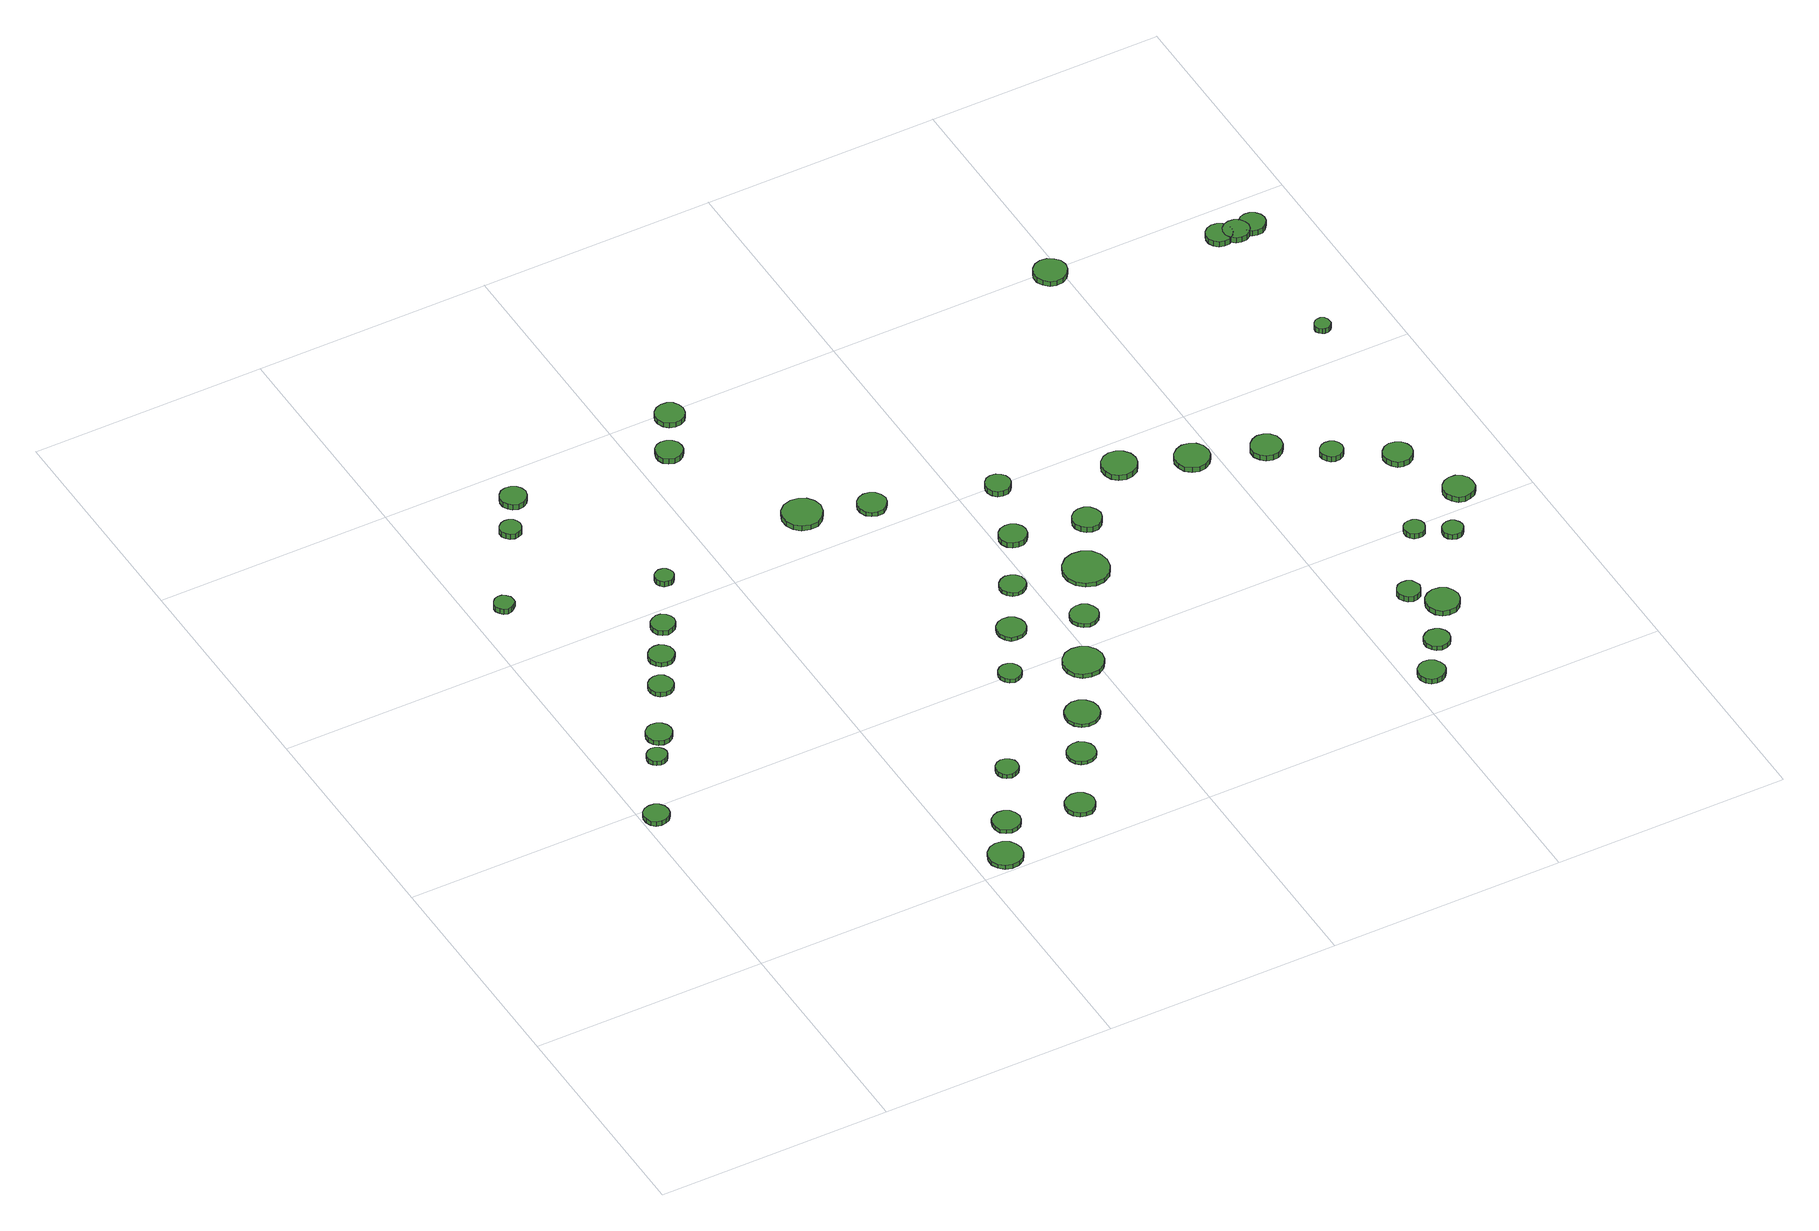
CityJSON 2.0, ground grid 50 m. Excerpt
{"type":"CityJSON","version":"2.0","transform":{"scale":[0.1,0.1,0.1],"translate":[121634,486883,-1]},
"CityObjects":{
"tree1":{"type":"SolitaryVegetationObject","attributes":{"function":"something"},"geometry":[{"type":"MultiSurface","lod":"1","boundaries":[[[0,1,2,3,4,5,6,7,8,9,10,11,12,13,14]],[[15,16,17,18,19,20,21,22,23,24,25,26,27,28,29]],[[0,29,28,1]],[[1,28,27,2]],[[2,27,26,3]],[[3,26,25,4]],[[4,25,24,5]],[[5,24,23,6]],[[6,23,22,7]],[[7,22,21,8]],[[8,21,20,9]],[[9,20,19,10]],[[10,19,18,11]],[[11,18,17,12]],[[12,17,16,13]],[[13,16,15,14]],[[14,15,29,0]]]}]},
"tree2":{"type":"SolitaryVegetationObject","attributes":{"function":"something"},"geometry":[{"type":"MultiSurface","lod":"1","boundaries":[[[30,31,32,33,34,35,36,37,38,39,40,41,42,43,44]],[[45,46,47,48,49,50,51,52,53,54,55,56,57,58,59]],[[30,59,58,31]],[[31,58,57,32]],[[32,57,56,33]],[[33,56,55,34]],[[34,55,54,35]],[[35,54,53,36]],[[36,53,52,37]],[[37,52,51,38]],[[38,51,50,39]],[[39,50,49,40]],[[40,49,48,41]],[[41,48,47,42]],[[42,47,46,43]],[[43,46,45,44]],[[44,45,59,30]]]}]},
"tree3":{"type":"SolitaryVegetationObject","attributes":{"function":"something"},"geometry":[{"type":"MultiSurface","lod":"1","boundaries":[[[60,61,62,63,64,65,66,67,68,69,70,71,72,73,74]],[[75,76,77,78,79,80,81,82,83,84,85,86,87,88,89]],[[60,89,88,61]],[[61,88,87,62]],[[62,87,86,63]],[[63,86,85,64]],[[64,85,84,65]],[[65,84,83,66]],[[66,83,82,67]],[[67,82,81,68]],[[68,81,80,69]],[[69,80,79,70]],[[70,79,78,71]],[[71,78,77,72]],[[72,77,76,73]],[[73,76,75,74]],[[74,75,89,60]]]}]},
"tree4":{"type":"SolitaryVegetationObject","attributes":{"function":"something"},"geometry":[{"type":"MultiSurface","lod":"1","boundaries":[[[90,91,92,93,94,95,96,97,98,99,100,101,102,103,104]],[[105,106,107,108,109,110,111,112,113,114,115,116,117,118,119]],[[90,119,118,91]],[[91,118,117,92]],[[92,117,116,93]],[[93,116,115,94]],[[94,115,114,95]],[[95,114,113,96]],[[96,113,112,97]],[[97,112,111,98]],[[98,111,110,99]],[[99,110,109,100]],[[100,109,108,101]],[[101,108,107,102]],[[102,107,106,103]],[[103,106,105,104]],[[104,105,119,90]]]}]},
"tree5":{"type":"SolitaryVegetationObject","attributes":{"function":"something"},"geometry":[{"type":"MultiSurface","lod":"1","boundaries":[[[120,121,122,123,124,125,126,127,128,129,130,131,132,133,134]],[[135,136,137,138,139,140,141,142,143,144,145,146,147,148,149]],[[120,149,148,121]],[[121,148,147,122]],[[122,147,146,123]],[[123,146,145,124]],[[124,145,144,125]],[[125,144,143,126]],[[126,143,142,127]],[[127,142,141,128]],[[128,141,140,129]],[[129,140,139,130]],[[130,139,138,131]],[[131,138,137,132]],[[132,137,136,133]],[[133,136,135,134]],[[134,135,149,120]]]}]},
"tree6":{"type":"SolitaryVegetationObject","attributes":{"function":"something"},"geometry":[{"type":"MultiSurface","lod":"1","boundaries":[[[150,151,152,153,154,155,156,157,158,159,160,161,162,163,164]],[[165,166,167,168,169,170,171,172,173,174,175,176,177,178,179]],[[150,179,178,151]],[[151,178,177,152]],[[152,177,176,153]],[[153,176,175,154]],[[154,175,174,155]],[[155,174,173,156]],[[156,173,172,157]],[[157,172,171,158]],[[158,171,170,159]],[[159,170,169,160]],[[160,169,168,161]],[[161,168,167,162]],[[162,167,166,163]],[[163,166,165,164]],[[164,165,179,150]]]}]},
"tree7":{"type":"SolitaryVegetationObject","attributes":{"function":"something"},"geometry":[{"type":"MultiSurface","lod":"1","boundaries":[[[180,181,182,183,184,185,186,187,188,189,190,191,192,193,194]],[[195,196,197,198,199,200,201,202,203,204,205,206,207,208,209]],[[180,209,208,181]],[[181,208,207,182]],[[182,207,206,183]],[[183,206,205,184]],[[184,205,204,185]],[[185,204,203,186]],[[186,203,202,187]],[[187,202,201,188]],[[188,201,200,189]],[[189,200,199,190]],[[190,199,198,191]],[[191,198,197,192]],[[192,197,196,193]],[[193,196,195,194]],[[194,195,209,180]]]}]},
"tree8":{"type":"SolitaryVegetationObject","attributes":{"function":"something"},"geometry":[{"type":"MultiSurface","lod":"1","boundaries":[[[210,211,212,213,214,215,216,217,218,219,220,221,222,223,224]],[[225,226,227,228,229,230,231,232,233,234,235,236,237,238,239]],[[210,239,238,211]],[[211,238,237,212]],[[212,237,236,213]],[[213,236,235,214]],[[214,235,234,215]],[[215,234,233,216]],[[216,233,232,217]],[[217,232,231,218]],[[218,231,230,219]],[[219,230,229,220]],[[220,229,228,221]],[[221,228,227,222]],[[222,227,226,223]],[[223,226,225,224]],[[224,225,239,210]]]}]},
"tree9":{"type":"SolitaryVegetationObject","attributes":{"function":"something"},"geometry":[{"type":"MultiSurface","lod":"1","boundaries":[[[240,241,242,243,244,245,246,247,248,249,250,251,252,253,254]],[[255,256,257,258,259,260,261,262,263,264,265,266,267,268,269]],[[240,269,268,241]],[[241,268,267,242]],[[242,267,266,243]],[[243,266,265,244]],[[244,265,264,245]],[[245,264,263,246]],[[246,263,262,247]],[[247,262,261,248]],[[248,261,260,249]],[[249,260,259,250]],[[250,259,258,251]],[[251,258,257,252]],[[252,257,256,253]],[[253,256,255,254]],[[254,255,269,240]]]}]},
"tree10":{"type":"SolitaryVegetationObject","attributes":{"function":"something"},"geometry":[{"type":"MultiSurface","lod":"1","boundaries":[[[270,271,272,273,274,275,276,277,278,279,280,281,282,283,284]],[[285,286,287,288,289,290,291,292,293,294,295,296,297,298,299]],[[270,299,298,271]],[[271,298,297,272]],[[272,297,296,273]],[[273,296,295,274]],[[274,295,294,275]],[[275,294,293,276]],[[276,293,292,277]],[[277,292,291,278]],[[278,291,290,279]],[[279,290,289,280]],[[280,289,288,281]],[[281,288,287,282]],[[282,287,286,283]],[[283,286,285,284]],[[284,285,299,270]]]}]},
"tree11":{"type":"SolitaryVegetationObject","attributes":{"function":"something"},"geometry":[{"type":"MultiSurface","lod":"1","boundaries":[[[300,301,302,303,304,305,306,307,308,309,310,311,312,313,314]],[[315,316,317,318,319,320,321,322,323,324,325,326,327,328,329]],[[300,329,328,301]],[[301,328,327,302]],[[302,327,326,303]],[[303,326,325,304]],[[304,325,324,305]],[[305,324,323,306]],[[306,323,322,307]],[[307,322,321,308]],[[308,321,320,309]],[[309,320,319,310]],[[310,319,318,311]],[[311,318,317,312]],[[312,317,316,313]],[[313,316,315,314]],[[314,315,329,300]]]}]},
"tree12":{"type":"SolitaryVegetationObject","attributes":{"function":"something"},"geometry":[{"type":"MultiSurface","lod":"1","boundaries":[[[330,331,332,333,334,335,336,337,338,339,340,341,342,343,344]],[[345,346,347,348,349,350,351,352,353,354,355,356,357,358,359]],[[330,359,358,331]],[[331,358,357,332]],[[332,357,356,333]],[[333,356,355,334]],[[334,355,354,335]],[[335,354,353,336]],[[336,353,352,337]],[[337,352,351,338]],[[338,351,350,339]],[[339,350,349,340]],[[340,349,348,341]],[[341,348,347,342]],[[342,347,346,343]],[[343,346,345,344]],[[344,345,359,330]]]}]},
"tree13":{"type":"SolitaryVegetationObject","attributes":{"function":"something"},"geometry":[{"type":"MultiSurface","lod":"1","boundaries":[[[360,361,362,363,364,365,366,367,368,369,370,371,372,373,374]],[[375,376,377,378,379,380,381,382,383,384,385,386,387,388,389]],[[360,389,388,361]],[[361,388,387,362]],[[362,387,386,363]],[[363,386,385,364]],[[364,385,384,365]],[[365,384,383,366]],[[366,383,382,367]],[[367,382,381,368]],[[368,381,380,369]],[[369,380,379,370]],[[370,379,378,371]],[[371,378,377,372]],[[372,377,376,373]],[[373,376,375,374]],[[374,375,389,360]]]}]},
"tree14":{"type":"SolitaryVegetationObject","attributes":{"function":"something"},"geometry":[{"type":"MultiSurface","lod":"1","boundaries":[[[390,391,392,393,394,395,396,397,398,399,400,401,402,403,404]],[[405,406,407,408,409,410,411,412,413,414,415,416,417,418,419]],[[390,419,418,391]],[[391,418,417,392]],[[392,417,416,393]],[[393,416,415,394]],[[394,415,414,395]],[[395,414,413,396]],[[396,413,412,397]],[[397,412,411,398]],[[398,411,410,399]],[[399,410,409,400]],[[400,409,408,401]],[[401,408,407,402]],[[402,407,406,403]],[[403,406,405,404]],[[404,405,419,390]]]}]},
"tree15":{"type":"SolitaryVegetationObject","attributes":{"function":"something"},"geometry":[{"type":"MultiSurface","lod":"1","boundaries":[[[420,421,422,423,424,425,426,427,428,429,430,431,432,433,434]],[[435,436,437,438,439,440,441,442,443,444,445,446,447,448,449]],[[420,449,448,421]],[[421,448,447,422]],[[422,447,446,423]],[[423,446,445,424]],[[424,445,444,425]],[[425,444,443,426]],[[426,443,442,427]],[[427,442,441,428]],[[428,441,440,429]],[[429,440,439,430]],[[430,439,438,431]],[[431,438,437,432]],[[432,437,436,433]],[[433,436,435,434]],[[434,435,449,420]]]}]},
"tree16":{"type":"SolitaryVegetationObject","attributes":{"function":"something"},"geometry":[{"type":"MultiSurface","lod":"1","boundaries":[[[450,451,452,453,454,455,456,457,458,459,460,461,462,463,464]],[[465,466,467,468,469,470,471,472,473,474,475,476,477,478,479]],[[450,479,478,451]],[[451,478,477,452]],[[452,477,476,453]],[[453,476,475,454]],[[454,475,474,455]],[[455,474,473,456]],[[456,473,472,457]],[[457,472,471,458]],[[458,471,470,459]],[[459,470,469,460]],[[460,469,468,461]],[[461,468,467,462]],[[462,467,466,463]],[[463,466,465,464]],[[464,465,479,450]]]}]},
"tree17":{"type":"SolitaryVegetationObject","attributes":{"function":"something"},"geometry":[{"type":"MultiSurface","lod":"1","boundaries":[[[480,481,482,483,484,485,486,487,488,489,490,491,492,493,494]],[[495,496,497,498,499,500,501,502,503,504,505,506,507,508,509]],[[480,509,508,481]],[[481,508,507,482]],[[482,507,506,483]],[[483,506,505,484]],[[484,505,504,485]],[[485,504,503,486]],[[486,503,502,487]],[[487,502,501,488]],[[488,501,500,489]],[[489,500,499,490]],[[490,499,498,491]],[[491,498,497,492]],[[492,497,496,493]],[[493,496,495,494]],[[494,495,509,480]]]}]},
"tree18":{"type":"SolitaryVegetationObject","attributes":{"function":"something"},"geometry":[{"type":"MultiSurface","lod":"1","boundaries":[[[510,511,512,513,514,515,516,517,518,519,520,521,522,523,524]],[[525,526,527,528,529,530,531,532,533,534,535,536,537,538,539]],[[510,539,538,511]],[[511,538,537,512]],[[512,537,536,513]],[[513,536,535,514]],[[514,535,534,515]],[[515,534,533,516]],[[516,533,532,517]],[[517,532,531,518]],[[518,531,530,519]],[[519,530,529,520]],[[520,529,528,521]],[[521,528,527,522]],[[522,527,526,523]],[[523,526,525,524]],[[524,525,539,510]]]}]},
"tree19":{"type":"SolitaryVegetationObject","attributes":{"function":"something"},"geometry":[{"type":"MultiSurface","lod":"1","boundaries":[[[540,541,542,543,544,545,546,547,548,549,550,551,552,553,554]],[[555,556,557,558,559,560,561,562,563,564,565,566,567,568,569]],[[540,569,568,541]],[[541,568,567,542]],[[542,567,566,543]],[[543,566,565,544]],[[544,565,564,545]],[[545,564,563,546]],[[546,563,562,547]],[[547,562,561,548]],[[548,561,560,549]],[[549,560,559,550]],[[550,559,558,551]],[[551,558,557,552]],[[552,557,556,553]],[[553,556,555,554]],[[554,555,569,540]]]}]},
"tree20":{"type":"SolitaryVegetationObject","attributes":{"function":"something"},"geometry":[{"type":"MultiSurface","lod":"1","boundaries":[[[570,571,572,573,574,575,576,577,578,579,580,581,582,583,584]],[[585,586,587,588,589,590,591,592,593,594,595,596,597,598,599]],[[570,599,598,571]],[[571,598,597,572]],[[572,597,596,573]],[[573,596,595,574]],[[574,595,594,575]],[[575,594,593,576]],[[576,593,592,577]],[[577,592,591,578]],[[578,591,590,579]],[[579,590,589,580]],[[580,589,588,581]],[[581,588,587,582]],[[582,587,586,583]],[[583,586,585,584]],[[584,585,599,570]]]}]},
"tree21":{"type":"SolitaryVegetationObject","attributes":{"function":"something"},"geometry":[{"type":"MultiSurface","lod":"1","boundaries":[[[600,601,602,603,604,605,606,607,608,609,610,611,612,613,614]],[[615,616,617,618,619,620,621,622,623,624,625,626,627,628,629]],[[600,629,628,601]],[[601,628,627,602]],[[602,627,626,603]],[[603,626,625,604]],[[604,625,624,605]],[[605,624,623,606]],[[606,623,622,607]],[[607,622,621,608]],[[608,621,620,609]],[[609,620,619,610]],[[610,619,618,611]],[[611,618,617,612]],[[612,617,616,613]],[[613,616,615,614]],[[614,615,629,600]]]}]},
"tree22":{"type":"SolitaryVegetationObject","attributes":{"function":"something"},"geometry":[{"type":"MultiSurface","lod":"1","boundaries":[[[630,631,632,633,634,635,636,637,638,639,640,641,642,643,644]],[[645,646,647,648,649,650,651,652,653,654,655,656,657,658,659]],[[630,659,658,631]],[[631,658,657,632]],[[632,657,656,633]],[[633,656,655,634]],[[634,655,654,635]],[[635,654,653,636]],[[636,653,652,637]],[[637,652,651,638]],[[638,651,650,639]],[[639,650,649,640]],[[640,649,648,641]],[[641,648,647,642]],[[642,647,646,643]],[[643,646,645,644]],[[644,645,659,630]]]}]},
"tree23":{"type":"SolitaryVegetationObject","attributes":{"function":"something"},"geometry":[{"type":"MultiSurface","lod":"1","boundaries":[[[660,661,662,663,664,665,666,667,668,669,670,671,672,673,674]],[[675,676,677,678,679,680,681,682,683,684,685,686,687,688,689]],[[660,689,688,661]],[[661,688,687,662]],[[662,687,686,663]],[[663,686,685,664]],[[664,685,684,665]],[[665,684,683,666]],[[666,683,682,667]],[[667,682,681,668]],[[668,681,680,669]],[[669,680,679,670]],[[670,679,678,671]],[[671,678,677,672]],[[672,677,676,673]],[[673,676,675,674]],[[674,675,689,660]]]}]},
"tree24":{"type":"SolitaryVegetationObject","attributes":{"function":"something"},"geometry":[{"type":"MultiSurface","lod":"1","boundaries":[[[690,691,692,693,694,695,696,697,698,699,700,701,702,703,704]],[[705,706,707,708,709,710,711,712,713,714,715,716,717,718,719]],[[690,719,718,691]],[[691,718,717,692]],[[692,717,716,693]],[[693,716,715,694]],[[694,715,714,695]],[[695,714,713,696]],[[696,713,712,697]],[[697,712,711,698]],[[698,711,710,699]],[[699,710,709,700]],[[700,709,708,701]],[[701,708,707,702]],[[702,707,706,703]],[[703,706,705,704]],[[704,705,719,690]]]}]},
"tree25":{"type":"SolitaryVegetationObject","attributes":{"function":"something"},"geometry":[{"type":"MultiSurface","lod":"1","boundaries":[[[720,721,722,723,724,725,726,727,728,729,730,731,732,733,734]],[[735,736,737,738,739,740,741,742,743,744,745,746,747,748,749]],[[720,749,748,721]],[[721,748,747,722]],[[722,747,746,723]],[[723,746,745,724]],[[724,745,744,725]],[[725,744,743,726]],[[726,743,742,727]],[[727,742,741,728]],[[728,741,740,729]],[[729,740,739,730]],[[730,739,738,731]],[[731,738,737,732]],[[732,737,736,733]],[[733,736,735,734]],[[734,735,749,720]]]}]},
"tree26":{"type":"SolitaryVegetationObject","attributes":{"function":"something"},"geometry":[{"type":"MultiSurface","lod":"1","boundaries":[[[750,751,752,753,754,755,756,757,758,759,760,761,762,763,764]],[[765,766,767,768,769,770,771,772,773,774,775,776,777,778,779]],[[750,779,778,751]],[[751,778,777,752]],[[752,777,776,753]],[[753,776,775,754]],[[754,775,774,755]],[[755,774,773,756]],[[756,773,772,757]],[[757,772,771,758]],[[758,771,770,759]],[[759,770,769,760]],[[760,769,768,761]],[[761,768,767,762]],[[762,767,766,763]],[[763,766,765,764]],[[764,765,779,750]]]}]},
"tree27":{"type":"SolitaryVegetationObject","attributes":{"function":"something"},"geometry":[{"type":"MultiSurface","lod":"1","boundaries":[[[780,781,782,783,784,785,786,787,788,789,790,791,792,793,794]],[[795,796,797,798,799,800,801,802,803,804,805,806,807,808,809]],[[780,809,808,781]],[[781,808,807,782]],[[782,807,806,783]],[[783,806,805,784]],[[784,805,804,785]],[[785,804,803,786]],[[786,803,802,787]],[[787,802,801,788]],[[788,801,800,789]],[[789,800,799,790]],[[790,799,798,791]],[[791,798,797,792]],[[792,797,796,793]],[[793,796,795,794]],[[794,795,809,780]]]}]},
"tree28":{"type":"SolitaryVegetationObject","attributes":{"function":"something"},"geometry":[{"type":"MultiSurface","lod":"1","boundaries":[[[810,811,812,813,814,815,816,817,818,819,820,821,822,823,824]],[[825,826,827,828,829,830,831,832,833,834,835,836,837,838,839]],[[810,839,838,811]],[[811,838,837,812]],[[812,837,836,813]],[[813,836,835,814]],[[814,835,834,815]],[[815,834,833,816]],[[816,833,832,817]],[[817,832,831,818]],[[818,831,830,819]],[[819,830,829,820]],[[820,829,828,821]],[[821,828,827,822]],[[822,827,826,823]],[[823,826,825,824]],[[824,825,839,810]]]}]},
"tree29":{"type":"SolitaryVegetationObject","attributes":{"function":"something"},"geometry":[{"type":"MultiSurface","lod":"1","boundaries":[[[840,841,842,843,844,845,846,847,848,849,850,851,852,853,854]],[[855,856,857,858,859,860,861,862,863,864,865,866,867,868,869]],[[840,869,868,841]],[[841,868,867,842]],[[842,867,866,843]],[[843,866,865,844]],[[844,865,864,845]],[[845,864,863,846]],[[846,863,862,847]],[[847,862,861,848]],[[848,861,860,849]],[[849,860,859,850]],[[850,859,858,851]],[[851,858,857,852]],[[852,857,856,853]],[[853,856,855,854]],[[854,855,869,840]]]}]},
"tree30":{"type":"SolitaryVegetationObject","attributes":{"function":"something"},"geometry":[{"type":"MultiSurface","lod":"1","boundaries":[[[870,871,872,873,874,875,876,877,878,879,880,881,882,883,884]],[[885,886,887,888,889,890,891,892,893,894,895,896,897,898,899]],[[870,899,898,871]],[[871,898,897,872]],[[872,897,896,873]],[[873,896,895,874]],[[874,895,894,875]],[[875,894,893,876]],[[876,893,892,877]],[[877,892,891,878]],[[878,891,890,879]],[[879,890,889,880]],[[880,889,888,881]],[[881,888,887,882]],[[882,887,886,883]],[[883,886,885,884]],[[884,885,899,870]]]}]},
"tree31":{"type":"SolitaryVegetationObject","attributes":{"function":"something"},"geometry":[{"type":"MultiSurface","lod":"1","boundaries":[[[900,901,902,903,904,905,906,907,908,909,910,911,912,913,914]],[[915,916,917,918,919,920,921,922,923,924,925,926,927,928,929]],[[900,929,928,901]],[[901,928,927,902]],[[902,927,926,903]],[[903,926,925,904]],[[904,925,924,905]],[[905,924,923,906]],[[906,923,922,907]],[[907,922,921,908]],[[908,921,920,909]],[[909,920,919,910]],[[910,919,918,911]],[[911,918,917,912]],[[912,917,916,913]],[[913,916,915,914]],[[914,915,929,900]]]}]},
"tree32":{"type":"SolitaryVegetationObject","attributes":{"function":"something"},"geometry":[{"type":"MultiSurface","lod":"1","boundaries":[[[930,931,932,933,934,935,936,937,938,939,940,941,942,943,944]],[[945,946,947,948,949,950,951,952,953,954,955,956,957,958,959]],[[930,959,958,931]],[[931,958,957,932]],[[932,957,956,933]],[[933,956,955,934]],[[934,955,954,935]],[[935,954,953,936]],[[936,953,952,937]],[[937,952,951,938]],[[938,951,950,939]],[[939,950,949,940]],[[940,949,948,941]],[[941,948,947,942]],[[942,947,946,943]],[[943,946,945,944]],[[944,945,959,930]]]}]},
"tree33":{"type":"SolitaryVegetationObject","attributes":{"function":"something"},"geometry":[{"type":"MultiSurface","lod":"1","boundaries":[[[960,961,962,963,964,965,966,967,968,969,970,971,972,973,974]],[[975,976,977,978,979,980,981,982,983,984,985,986,987,988,989]],[[960,989,988,961]],[[961,988,987,962]],[[962,987,986,963]],[[963,986,985,964]],[[964,985,984,965]],[[965,984,983,966]],[[966,983,982,967]],[[967,982,981,968]],[[968,981,980,969]],[[969,980,979,970]],[[970,979,978,971]],[[971,978,977,972]],[[972,977,976,973]],[[973,976,975,974]],[[974,975,989,960]]]}]},
"tree34":{"type":"SolitaryVegetationObject","attributes":{"function":"something"},"geometry":[{"type":"MultiSurface","lod":"1","boundaries":[[[990,991,992,993,994,995,996,997,998,999,1000,1001,1002,1003,1004]],[[1005,1006,1007,1008,1009,1010,1011,1012,1013,1014,1015,1016,1017,1018,1019]],[[990,1019,1018,991]],[[991,1018,1017,992]],[[992,1017,1016,993]],[[993,1016,1015,994]],[[994,1015,1014,995]],[[995,1014,1013,996]],[[996,1013,1012,997]],[[997,1012,1011,998]],[[998,1011,1010,999]],[[999,1010,1009,1000]],[[1000,1009,1008,1001]],[[1001,1008,1007,1002]],[[1002,1007,1006,1003]],[[1003,1006,1005,1004]],[[1004,1005,1019,990]]]}]},
"tree35":{"type":"SolitaryVegetationObject","attributes":{"function":"something"},"geometry":[{"type":"MultiSurface","lod":"1","boundaries":[[[1020,1021,1022,1023,1024,1025,1026,1027,1028,1029,1030,1031,1032,1033,1034]],[[1035,1036,1037,1038,1039,1040,1041,1042,1043,1044,1045,1046,1047,1048,1049]],[[1020,1049,1048,1021]],[[1021,1048,1047,1022]],[[1022,1047,1046,1023]],[[1023,1046,1045,1024]],[[1024,1045,1044,1025]],[[1025,1044,1043,1026]],[[1026,1043,1042,1027]],[[1027,1042,1041,1028]],[[1028,1041,1040,1029]],[[1029,1040,1039,1030]],[[1030,1039,1038,1031]],[[1031,1038,1037,1032]],[[1032,1037,1036,1033]],[[1033,1036,1035,1034]],[[1034,1035,1049,1020]]]}]},
"tree36":{"type":"SolitaryVegetationObject","attributes":{"function":"something"},"geometry":[{"type":"MultiSurface","lod":"1","boundaries":[[[1050,1051,1052,1053,1054,1055,1056,1057,1058,1059,1060,1061,1062,1063,1064]],[[1065,1066,1067,1068,1069,1070,1071,1072,1073,1074,1075,1076,1077,1078,1079]],[[1050,1079,1078,1051]],[[1051,1078,1077,1052]],[[1052,1077,1076,1053]],[[1053,1076,1075,1054]],[[1054,1075,1074,1055]],[[1055,1074,1073,1056]],[[1056,1073,1072,1057]],[[1057,1072,1071,1058]],[[1058,1071,1070,1059]],[[1059,1070,1069,1060]],[[1060,1069,1068,1061]],[[1061,1068,1067,1062]],[[1062,1067,1066,1063]],[[1063,1066,1065,1064]],[[1064,1065,1079,1050]]]}]},
"tree37":{"type":"SolitaryVegetationObject","attributes":{"function":"something"},"geometry":[{"type":"MultiSurface","lod":"1","boundaries":[[[1080,1081,1082,1083,1084,1085,1086,1087,1088,1089,1090,1091,1092,1093,1094]],[[1095,1096,1097,1098,1099,1100,1101,1102,1103,1104,1105,1106,1107,1108,1109]],[[1080,1109,1108,1081]],[[1081,1108,1107,1082]],[[1082,1107,1106,1083]],[[1083,1106,1105,1084]],[[1084,1105,1104,1085]],[[1085,1104,1103,1086]],[[1086,1103,1102,1087]],[[1087,1102,1101,1088]],[[1088,1101,1100,1089]],[[1089,1100,1099,1090]],[[1090,1099,1098,1091]],[[1091,1098,1097,1092]],[[1092,1097,1096,1093]],[[1093,1096,1095,1094]],[[1094,1095,1109,1080]]]}]},
"tree38":{"type":"SolitaryVegetationObject","attributes":{"function":"something"},"geometry":[{"type":"MultiSurface","lod":"1","boundaries":[[[1110,1111,1112,1113,1114,1115,1116,1117,1118,1119,1120,1121,1122,1123,1124]],[[1125,1126,1127,1128,1129,1130,1131,1132,1133,1134,1135,1136,1137,1138,1139]],[[1110,1139,1138,1111]],[[1111,1138,1137,1112]],[[1112,1137,1136,1113]],[[1113,1136,1135,1114]],[[1114,1135,1134,1115]],[[1115,1134,1133,1116]],[[1116,1133,1132,1117]],[[1117,1132,1131,1118]],[[1118,1131,1130,1119]],[[1119,1130,1129,1120]],[[1120,1129,1128,1121]],[[1121,1128,1127,1122]],[[1122,1127,1126,1123]],[[1123,1126,1125,1124]],[[1124,1125,1139,1110]]]}]},
"tree39":{"type":"SolitaryVegetationObject","attributes":{"function":"something"},"geometry":[{"type":"MultiSurface","lod":"1","boundaries":[[[1140,1141,1142,1143,1144,1145,1146,1147,1148,1149,1150,1151,1152,1153,1154]],[[1155,1156,1157,1158,1159,1160,1161,1162,1163,1164,1165,1166,1167,1168,1169]],[[1140,1169,1168,1141]],[[1141,1168,1167,1142]],[[1142,1167,1166,1143]],[[1143,1166,1165,1144]],[[1144,1165,1164,1145]],[[1145,1164,1163,1146]],[[1146,1163,1162,1147]],[[1147,1162,1161,1148]],[[1148,1161,1160,1149]],[[1149,1160,1159,1150]],[[1150,1159,1158,1151]],[[1151,1158,1157,1152]],[[1152,1157,1156,1153]],[[1153,1156,1155,1154]],[[1154,1155,1169,1140]]]}]},
"tree40":{"type":"SolitaryVegetationObject","attributes":{"function":"something"},"geometry":[{"type":"MultiSurface","lod":"1","boundaries":[[[1170,1171,1172,1173,1174,1175,1176,1177,1178,1179,1180,1181,1182,1183,1184]],[[1185,1186,1187,1188,1189,1190,1191,1192,1193,1194,1195,1196,1197,1198,1199]],[[1170,1199,1198,1171]],[[1171,1198,1197,1172]],[[1172,1197,1196,1173]],[[1173,1196,1195,1174]],[[1174,1195,1194,1175]],[[1175,1194,1193,1176]],[[1176,1193,1192,1177]],[[1177,1192,1191,1178]],[[1178,1191,1190,1179]],[[1179,1190,1189,1180]],[[1180,1189,1188,1181]],[[1181,1188,1187,1182]],[[1182,1187,1186,1183]],[[1183,1186,1185,1184]],[[1184,1185,1199,1170]]]}]},
"tree41":{"type":"SolitaryVegetationObject","attributes":{"function":"something"},"geometry":[{"type":"MultiSurface","lod":"1","boundaries":[[[1200,1201,1202,1203,1204,1205,1206,1207,1208,1209,1210,1211,1212,1213,1214]],[[1215,1216,1217,1218,1219,1220,1221,1222,1223,1224,1225,1226,1227,1228,1229]],[[1200,1229,1228,1201]],[[1201,1228,1227,1202]],[[1202,1227,1226,1203]],[[1203,1226,1225,1204]],[[1204,1225,1224,1205]],[[1205,1224,1223,1206]],[[1206,1223,1222,1207]],[[1207,1222,1221,1208]],[[1208,1221,1220,1209]],[[1209,1220,1219,1210]],[[1210,1219,1218,1211]],[[1211,1218,1217,1212]],[[1212,1217,1216,1213]],[[1213,1216,1215,1214]],[[1214,1215,1229,1200]]]}]},
"tree42":{"type":"SolitaryVegetationObject","attributes":{"function":"something"},"geometry":[{"type":"MultiSurface","lod":"1","boundaries":[[[1230,1231,1232,1233,1234,1235,1236,1237,1238,1239,1240,1241,1242,1243,1244]],[[1245,1246,1247,1248,1249,1250,1251,1252,1253,1254,1255,1256,1257,1258,1259]],[[1230,1259,1258,1231]],[[1231,1258,1257,1232]],[[1232,1257,1256,1233]],[[1233,1256,1255,1234]],[[1234,1255,1254,1235]],[[1235,1254,1253,1236]],[[1236,1253,1252,1237]],[[1237,1252,1251,1238]],[[1238,1251,1250,1239]],[[1239,1250,1249,1240]],[[1240,1249,1248,1241]],[[1241,1248,1247,1242]],[[1242,1247,1246,1243]],[[1243,1246,1245,1244]],[[1244,1245,1259,1230]]]}]},
"tree43":{"type":"SolitaryVegetationObject","attributes":{"function":"something"},"geometry":[{"type":"MultiSurface","lod":"1","boundaries":[[[1260,1261,1262,1263,1264,1265,1266,1267,1268,1269,1270,1271,1272,1273,1274]],[[1275,1276,1277,1278,1279,1280,1281,1282,1283,1284,1285,1286,1287,1288,1289]],[[1260,1289,1288,1261]],[[1261,1288,1287,1262]],[[1262,1287,1286,1263]],[[1263,1286,1285,1264]],[[1264,1285,1284,1265]],[[1265,1284,1283,1266]],[[1266,1283,1282,1267]],[[1267,1282,1281,1268]],[[1268,1281,1280,1269]],[[1269,1280,1279,1270]],[[1270,1279,1278,1271]],[[1271,1278,1277,1272]],[[1272,1277,1276,1273]],[[1273,1276,1275,1274]],[[1274,1275,1289,1260]]]}]},
"tree44":{"type":"SolitaryVegetationObject","attributes":{"function":"something"},"geometry":[{"type":"MultiSurface","lod":"1","boundaries":[[[1290,1291,1292,1293,1294,1295,1296,1297,1298,1299,1300,1301,1302,1303,1304]],[[1305,1306,1307,1308,1309,1310,1311,1312,1313,1314,1315,1316,1317,1318,1319]],[[1290,1319,1318,1291]],[[1291,1318,1317,1292]],[[1292,1317,1316,1293]],[[1293,1316,1315,1294]],[[1294,1315,1314,1295]],[[1295,1314,1313,1296]],[[1296,1313,1312,1297]],[[1297,1312,1311,1298]],[[1298,1311,1310,1299]],[[1299,1310,1309,1300]],[[1300,1309,1308,1301]],[[1301,1308,1307,1302]],[[1302,1307,1306,1303]],[[1303,1306,1305,1304]],[[1304,1305,1319,1290]]]}]},
"tree45":{"type":"SolitaryVegetationObject","attributes":{"function":"something"},"geometry":[{"type":"MultiSurface","lod":"1","boundaries":[[[1320,1321,1322,1323,1324,1325,1326,1327,1328,1329,1330,1331,1332,1333,1334]],[[1335,1336,1337,1338,1339,1340,1341,1342,1343,1344,1345,1346,1347,1348,1349]],[[1320,1349,1348,1321]],[[1321,1348,1347,1322]],[[1322,1347,1346,1323]],[[1323,1346,1345,1324]],[[1324,1345,1344,1325]],[[1325,1344,1343,1326]],[[1326,1343,1342,1327]],[[1327,1342,1341,1328]],[[1328,1341,1340,1329]],[[1329,1340,1339,1330]],[[1330,1339,1338,1331]],[[1331,1338,1337,1332]],[[1332,1337,1336,1333]],[[1333,1336,1335,1334]],[[1334,1335,1349,1320]]]}]},
"tree46":{"type":"SolitaryVegetationObject","attributes":{"function":"something"},"geometry":[{"type":"MultiSurface","lod":"1","boundaries":[[[1350,1351,1352,1353,1354,1355,1356,1357,1358,1359,1360,1361,1362,1363,1364]],[[1365,1366,1367,1368,1369,1370,1371,1372,1373,1374,1375,1376,1377,1378,1379]],[[1350,1379,1378,1351]],[[1351,1378,1377,1352]],[[1352,1377,1376,1353]],[[1353,1376,1375,1354]],[[1354,1375,1374,1355]],[[1355,1374,1373,1356]],[[1356,1373,1372,1357]],[[1357,1372,1371,1358]],[[1358,1371,1370,1359]],[[1359,1370,1369,1360]],[[1360,1369,1368,1361]],[[1361,1368,1367,1362]],[[1362,1367,1366,1363]],[[1363,1366,1365,1364]],[[1364,1365,1379,1350]]]}]}
},
"vertices":[
[57,473,17],[55,484,17],[48,493,17],[39,498,17],[28,499,17],[17,496,17],[9,489,17],[5,479,17],[5,468,17],[9,457,17],[17,450,17],[28,447,17],[39,448,17],[48,453,17],[55,462,17],[55,462,6],[48,453,6],[39,448,6],[28,447,6],[17,450,6],[9,457,6],[5,468,6],[5,479,6],[9,489,6],[17,496,6],[28,499,6],[39,498,6],[48,493,6],[55,484,6],[57,473,6],
[137,623,17],[135,631,17],[130,638,17],[122,643,17],[114,644,17],[105,641,17],[99,635,17],[95,627,17],[95,618,17],[99,610,17],[105,605,17],[114,602,17],[122,603,17],[130,607,17],[135,614,17],[135,614,6],[130,607,6],[122,603,6],[114,602,6],[105,605,6],[99,610,6],[95,618,6],[95,627,6],[99,635,6],[105,641,6],[114,644,6],[122,643,6],[130,638,6],[135,631,6],[137,623,6],
[178,678,17],[176,689,17],[169,698,17],[159,704,17],[148,705,17],[138,702,17],[129,694,17],[125,684,17],[125,672,17],[129,662,17],[138,655,17],[148,651,17],[159,652,17],[169,658,17],[176,667,17],[176,667,6],[169,658,6],[159,652,6],[148,651,6],[138,655,6],[129,662,6],[125,672,6],[125,684,6],[129,694,6],[138,702,6],[148,705,6],[159,704,6],[169,698,6],[176,689,6],[178,678,6],
[93,1156,19],[92,1164,19],[86,1171,19],[79,1176,19],[70,1177,19],[62,1174,19],[56,1168,19],[52,1160,19],[52,1152,19],[56,1144,19],[62,1138,19],[70,1135,19],[79,1136,19],[86,1141,19],[92,1147,19],[92,1147,6],[86,1141,6],[79,1136,6],[70,1135,6],[62,1138,6],[56,1144,6],[52,1152,6],[52,1160,6],[56,1168,6],[62,1174,6],[70,1177,6],[79,1176,6],[86,1171,6],[92,1164,6],[93,1156,6],
[249,800,17],[247,810,17],[241,819,17],[231,825,17],[221,826,17],[210,822,17],[202,815,17],[198,805,17],[198,795,17],[202,785,17],[210,778,17],[221,774,17],[231,775,17],[241,781,17],[247,789,17],[247,789,6],[241,781,6],[231,775,6],[221,774,6],[210,778,6],[202,785,6],[198,795,6],[198,805,6],[202,815,6],[210,822,6],[221,826,6],[231,825,6],[241,819,6],[247,810,6],[249,800,6],
[294,876,17],[292,887,17],[285,896,17],[276,902,17],[265,903,17],[254,900,17],[246,892,17],[241,882,17],[241,871,17],[246,861,17],[254,853,17],[265,850,17],[276,851,17],[285,857,17],[292,866,17],[292,866,6],[285,857,6],[276,851,6],[265,850,6],[254,853,6],[246,861,6],[241,871,6],[241,882,6],[246,892,6],[254,900,6],[265,903,6],[276,902,6],[285,896,6],[292,887,6],[294,876,6],
[602,39,16],[599,53,16],[591,65,16],[578,73,16],[563,74,16],[549,70,16],[538,60,16],[532,46,16],[532,31,16],[538,18,16],[549,8,16],[563,3,16],[578,5,16],[591,12,16],[599,24,16],[599,24,6],[591,12,6],[578,5,6],[563,3,6],[549,8,6],[538,18,6],[532,31,6],[532,46,6],[538,60,6],[549,70,6],[563,74,6],[578,73,6],[591,65,6],[599,53,6],[602,39,6],
[213,1342,20],[211,1351,20],[206,1359,20],[198,1363,20],[189,1364,20],[180,1361,20],[173,1355,20],[169,1347,20],[169,1337,20],[173,1329,20],[180,1323,20],[189,1320,20],[198,1321,20],[206,1325,20],[211,1333,20],[211,1333,7],[206,1325,7],[198,1321,7],[189,1320,7],[180,1323,7],[173,1329,7],[169,1337,7],[169,1347,7],[173,1355,7],[180,1361,7],[189,1364,7],[198,1363,7],[206,1359,7],[211,1351,7],[213,1342,7],
[339,954,18],[337,964,18],[331,972,18],[322,978,18],[312,979,18],[302,975,18],[294,969,18],[290,959,18],[290,949,18],[294,939,18],[302,933,18],[312,929,18],[322,931,18],[331,936,18],[337,944,18],[337,944,6],[331,936,6],[322,931,6],[312,929,6],[302,933,6],[294,939,6],[290,949,6],[290,959,6],[294,969,6],[302,975,6],[312,979,6],[322,978,6],[331,972,6],[337,964,6],[339,954,6],
[645,123,16],[642,135,16],[635,145,16],[624,151,16],[612,152,16],[601,148,16],[591,140,16],[587,129,16],[587,117,16],[591,106,16],[601,98,16],[612,94,16],[624,95,16],[635,101,16],[642,111,16],[642,111,7],[635,101,7],[624,95,7],[612,94,7],[601,98,7],[591,106,7],[587,117,7],[587,129,7],[591,140,7],[601,148,7],[612,152,7],[624,151,7],[635,145,7],[642,135,7],[645,123,7],
[269,1421,19],[266,1432,19],[260,1441,19],[250,1447,19],[238,1448,19],[227,1445,19],[219,1437,19],[214,1426,19],[214,1415,19],[219,1404,19],[227,1397,19],[238,1393,19],[250,1394,19],[260,1400,19],[266,1409,19],[266,1409,6],[260,1400,6],[250,1394,6],[238,1393,6],[227,1397,6],[219,1404,6],[214,1415,6],[214,1426,6],[219,1437,6],[227,1445,6],[238,1448,6],[250,1447,6],[260,1441,6],[266,1432,6],[269,1421,6],
[401,1068,24],[399,1076,24],[394,1083,24],[387,1087,24],[379,1088,24],[371,1085,24],[365,1080,24],[362,1072,24],[362,1064,24],[365,1057,24],[371,1051,24],[379,1049,24],[387,1049,24],[394,1053,24],[399,1060,24],[399,1060,11],[394,1053,11],[387,1049,11],[379,1049,11],[371,1051,11],[365,1057,11],[362,1064,11],[362,1072,11],[365,1080,11],[371,1085,11],[379,1088,11],[387,1087,11],[394,1083,11],[399,1076,11],[401,1068,11],
[717,258,17],[715,268,17],[709,276,17],[700,281,17],[691,282,17],[681,279,17],[674,272,17],[670,263,17],[670,253,17],[674,244,17],[681,238,17],[691,235,17],[700,236,17],[709,241,17],[715,249,17],[715,249,7],[709,241,7],[700,236,7],[691,235,7],[681,238,7],[674,244,7],[670,253,7],[670,263,7],[674,272,7],[681,279,7],[691,282,7],[700,281,7],[709,276,7],[715,268,7],[717,258,7],
[797,98,16],[794,110,16],[787,120,16],[776,127,16],[763,128,16],[751,124,16],[741,116,16],[736,104,16],[736,91,16],[741,80,16],[751,71,16],[763,67,16],[776,68,16],[787,75,16],[794,85,16],[794,85,6],[787,75,6],[776,68,6],[763,67,6],[751,71,6],[741,80,6],[736,91,6],[736,104,6],[741,116,6],[751,124,6],[763,128,6],[776,127,6],[787,120,6],[794,110,6],[797,98,6],
[872,228,15],[869,240,15],[862,250,15],[851,257,15],[839,258,15],[827,254,15],[818,246,15],[813,235,15],[813,222,15],[818,211,15],[827,203,15],[839,199,15],[851,200,15],[862,206,15],[869,216,15],[869,216,7],[862,206,7],[851,200,7],[839,199,7],[827,203,7],[818,211,7],[813,222,7],[813,235,7],[818,246,7],[827,254,7],[839,258,7],[851,257,7],[862,250,7],[869,240,7],[872,228,7],
[859,501,16],[857,511,16],[851,519,16],[842,524,16],[833,525,16],[823,522,16],[816,515,16],[812,506,16],[812,496,16],[816,487,16],[823,480,16],[833,477,16],[842,478,16],[851,483,16],[857,491,16],[857,491,7],[851,483,7],[842,478,7],[833,477,7],[823,480,7],[816,487,7],[812,496,7],[812,506,7],[816,515,7],[823,522,7],[833,525,7],[842,524,7],[851,519,7],[857,511,7],[859,501,7],
[598,1387,22],[596,1399,22],[589,1408,22],[579,1414,22],[567,1415,22],[556,1412,22],[547,1404,22],[543,1393,22],[543,1382,22],[547,1371,22],[556,1363,22],[567,1360,22],[579,1361,22],[589,1367,22],[596,1376,22],[596,1376,9],[589,1367,9],[579,1361,9],[567,1360,9],[556,1363,9],[547,1371,9],[543,1382,9],[543,1393,9],[547,1404,9],[556,1412,9],[567,1415,9],[579,1414,9],[589,1408,9],[596,1399,9],[598,1387,9],
[936,329,15],[933,344,15],[924,356,15],[911,364,15],[896,365,15],[882,360,15],[871,350,15],[865,337,15],[865,322,15],[871,308,15],[882,298,15],[896,293,15],[911,295,15],[924,302,15],[933,314,15],[933,314,7],[924,302,7],[911,295,7],[896,293,7],[882,298,7],[871,308,7],[865,322,7],[865,337,7],[871,350,7],[882,360,7],[896,365,7],[911,364,7],[924,356,7],[933,344,7],[936,329,7],
[751,1105,18],[747,1122,18],[737,1136,18],[722,1144,18],[705,1146,18],[688,1141,18],[675,1129,18],[668,1114,18],[668,1096,18],[675,1080,18],[688,1069,18],[705,1064,18],[722,1065,18],[737,1074,18],[747,1088,18],[747,1088,6],[737,1074,6],[722,1065,6],[705,1064,6],[688,1069,6],[675,1080,6],[668,1096,6],[668,1114,6],[675,1129,6],[688,1141,6],[705,1146,6],[722,1144,6],[737,1136,6],[747,1122,6],[751,1105,6],
[657,1486,17],[654,1498,17],[647,1509,17],[636,1515,17],[623,1516,17],[611,1512,17],[602,1504,17],[597,1492,17],[597,1480,17],[602,1468,17],[611,1460,17],[623,1456,17],[636,1457,17],[647,1463,17],[654,1474,17],[654,1474,5],[647,1463,5],[636,1457,5],[623,1456,5],[611,1460,5],[602,1468,5],[597,1480,5],[597,1492,5],[602,1504,5],[611,1512,5],[623,1516,5],[636,1515,5],[647,1509,5],[654,1498,5],[657,1486,5],
[931,613,16],[928,625,16],[921,636,16],[910,642,16],[897,643,16],[885,639,16],[876,631,16],[871,619,16],[871,607,16],[876,595,16],[885,586,16],[897,583,16],[910,584,16],[921,590,16],[928,601,16],[928,601,7],[921,590,7],[910,584,7],[897,583,7],[885,586,7],[876,595,7],[871,607,7],[871,619,7],[876,631,7],[885,639,7],[897,643,7],[910,642,7],[921,636,7],[928,625,7],[931,613,7],
[1017,459,17],[1013,476,17],[1003,490,17],[988,498,17],[971,500,17],[954,495,17],[941,483,17],[934,468,17],[934,450,17],[941,434,17],[954,423,17],[971,418,17],[988,419,17],[1003,428,17],[1013,442,17],[1013,442,7],[1003,428,7],[988,419,7],[971,418,7],[954,423,7],[941,434,7],[934,450,7],[934,468,7],[941,483,7],[954,495,7],[971,500,7],[988,498,7],[1003,490,7],[1013,476,7],[1017,459,7],
[873,1065,16],[870,1077,16],[862,1088,16],[852,1094,16],[839,1095,16],[827,1091,16],[818,1083,16],[813,1071,16],[813,1059,16],[818,1047,16],[827,1039,16],[839,1035,16],[852,1036,16],[862,1043,16],[870,1053,16],[870,1053,6],[862,1043,6],[852,1036,6],[839,1035,6],[827,1039,6],[818,1047,6],[813,1059,6],[813,1071,6],[818,1083,6],[827,1091,6],[839,1095,6],[852,1094,6],[862,1088,6],[870,1077,6],[873,1065,6],
[993,724,15],[991,735,15],[984,744,15],[974,749,15],[963,751,15],[952,747,15],[944,740,15],[939,729,15],[939,718,15],[944,708,15],[952,700,15],[963,697,15],[974,698,15],[984,704,15],[991,713,15],[991,713,6],[984,704,6],[974,698,6],[963,697,6],[952,700,6],[944,708,6],[939,718,6],[939,729,6],[944,740,6],[952,747,6],[963,751,6],[974,749,6],[984,744,6],[991,735,6],[993,724,6],
[1074,579,15],[1071,591,15],[1064,601,15],[1053,607,15],[1041,608,15],[1029,604,15],[1020,596,15],[1015,585,15],[1015,572,15],[1020,561,15],[1029,553,15],[1041,549,15],[1053,550,15],[1064,557,15],[1071,567,15],[1071,567,6],[1064,557,6],[1053,550,6],[1041,549,6],[1029,553,6],[1020,561,6],[1015,572,6],[1015,585,6],[1020,596,6],[1029,604,6],[1041,608,6],[1053,607,6],[1064,601,6],[1071,591,6],[1074,579,6],
[1065,849,19],[1062,861,19],[1055,870,19],[1045,876,19],[1033,877,19],[1022,874,19],[1013,866,19],[1008,855,19],[1008,843,19],[1013,832,19],[1022,824,19],[1033,821,19],[1045,822,19],[1055,828,19],[1062,837,19],[1062,837,6],[1055,828,6],[1045,822,6],[1033,821,6],[1022,824,6],[1013,832,6],[1008,843,6],[1008,855,6],[1013,866,6],[1022,874,6],[1033,877,6],[1045,876,6],[1055,870,6],[1062,861,6],[1065,849,6],
[1161,696,16],[1157,716,16],[1146,732,16],[1128,742,16],[1109,744,16],[1090,738,16],[1075,724,16],[1067,706,16],[1067,686,16],[1075,668,16],[1090,655,16],[1109,648,16],[1128,650,16],[1146,660,16],[1157,677,16],[1157,677,6],[1146,660,6],[1128,650,6],[1109,648,6],[1090,655,6],[1075,668,6],[1067,686,6],[1067,706,6],[1075,724,6],[1090,738,6],[1109,744,6],[1128,742,6],[1146,732,6],[1157,716,6],[1161,696,6],
[1108,990,22],[1105,1001,22],[1099,1009,22],[1090,1015,22],[1079,1016,22],[1068,1013,22],[1060,1005,22],[1056,995,22],[1056,985,22],[1060,975,22],[1068,967,22],[1079,964,22],[1090,965,22],[1099,971,22],[1105,979,22],[1105,979,9],[1099,971,9],[1090,965,9],[1079,964,9],[1068,967,9],[1060,975,9],[1056,985,9],[1056,995,9],[1060,1005,9],[1068,1013,9],[1079,1016,9],[1090,1015,9],[1099,1009,9],[1105,1001,9],[1108,990,9],
[1215,819,20],[1212,831,20],[1205,842,20],[1194,848,20],[1181,849,20],[1169,845,20],[1160,837,20],[1155,825,20],[1155,813,20],[1160,801,20],[1169,793,20],[1181,789,20],[1194,790,20],[1205,797,20],[1212,807,20],[1212,807,7],[1205,797,7],[1194,790,7],[1181,789,7],[1169,793,7],[1160,801,7],[1155,813,7],[1155,825,7],[1160,837,7],[1169,845,7],[1181,849,7],[1194,848,7],[1205,842,7],[1212,831,7],[1215,819,7],
[1582,103,18],[1579,115,18],[1572,125,18],[1562,131,18],[1550,132,18],[1539,128,18],[1530,120,18],[1525,109,18],[1525,97,18],[1530,86,18],[1539,78,18],[1550,75,18],[1562,76,18],[1572,82,18],[1579,92,18],[1579,92,6],[1572,82,6],[1562,76,6],[1550,75,6],[1539,78,6],[1530,86,6],[1525,97,6],[1525,109,6],[1530,120,6],[1539,128,6],[1550,132,6],[1562,131,6],[1572,125,6],[1579,115,6],[1582,103,6],
[1354,928,19],[1351,943,19],[1342,955,19],[1329,963,19],[1314,965,19],[1299,960,19],[1288,950,19],[1282,936,19],[1282,921,19],[1288,907,19],[1299,897,19],[1314,892,19],[1329,894,19],[1342,901,19],[1351,914,19],[1351,914,6],[1342,901,6],[1329,894,6],[1314,892,6],[1299,897,6],[1288,907,6],[1282,921,6],[1282,936,6],[1288,950,6],[1299,960,6],[1314,965,6],[1329,963,6],[1342,955,6],[1351,943,6],[1354,928,6],
[1636,182,16],[1634,193,16],[1627,202,16],[1618,207,16],[1606,209,16],[1596,205,16],[1588,198,16],[1583,188,16],[1583,176,16],[1588,166,16],[1596,159,16],[1606,155,16],[1618,157,16],[1627,162,16],[1634,171,16],[1634,171,6],[1627,162,6],[1618,157,6],[1606,155,6],[1596,159,6],[1588,166,6],[1583,176,6],[1583,188,6],[1588,198,6],[1596,205,6],[1606,209,6],[1618,207,6],[1627,202,6],[1634,193,6],[1636,182,6],
[1490,881,17],[1487,896,17],[1478,908,17],[1465,915,17],[1450,917,17],[1436,912,17],[1424,902,17],[1418,888,17],[1418,873,17],[1424,859,17],[1436,849,17],[1450,844,17],[1465,846,17],[1478,854,17],[1487,866,17],[1487,866,5],[1478,854,5],[1465,846,5],[1450,844,5],[1436,849,5],[1424,859,5],[1418,873,5],[1418,888,5],[1424,902,5],[1436,912,5],[1450,917,5],[1465,915,5],[1478,908,5],[1487,896,5],[1490,881,5],
[1654,331,19],[1651,341,19],[1646,349,19],[1637,354,19],[1627,355,19],[1617,352,19],[1610,345,19],[1606,336,19],[1606,326,19],[1610,317,19],[1617,310,19],[1627,307,19],[1637,308,19],[1646,313,19],[1651,321,19],[1651,321,6],[1646,313,6],[1637,308,6],[1627,307,6],[1617,310,6],[1610,317,6],[1606,326,6],[1606,336,6],[1610,345,6],[1617,352,6],[1627,355,6],[1637,354,6],[1646,349,6],[1651,341,6],[1654,331,6],
[1708,274,17],[1705,288,17],[1697,300,17],[1684,307,17],[1670,309,17],[1656,304,17],[1645,295,17],[1639,281,17],[1639,267,17],[1645,253,17],[1656,243,17],[1670,239,17],[1684,240,17],[1697,248,17],[1705,260,17],[1705,260,5],[1697,248,5],[1684,240,5],[1670,239,5],[1656,243,5],[1645,253,5],[1639,267,5],[1639,281,5],[1645,295,5],[1656,304,5],[1670,309,5],[1684,307,5],[1697,300,5],[1705,288,5],[1708,274,5],
[1626,835,19],[1624,848,19],[1616,859,19],[1604,866,19],[1591,868,19],[1578,863,19],[1568,854,19],[1562,842,19],[1562,828,19],[1568,816,19],[1578,807,19],[1591,803,19],[1604,804,19],[1616,811,19],[1624,822,19],[1624,822,6],[1616,811,6],[1604,804,6],[1591,803,6],[1578,807,6],[1568,816,6],[1562,828,6],[1562,842,6],[1568,854,6],[1578,863,6],[1591,868,6],[1604,866,6],[1616,859,6],[1624,848,6],[1626,835,6],
[1748,482,22],[1746,491,22],[1741,498,22],[1733,502,22],[1724,503,22],[1715,501,22],[1709,495,22],[1705,486,22],[1705,477,22],[1709,469,22],[1715,463,22],[1724,460,22],[1733,461,22],[1741,465,22],[1746,473,22],[1746,473,10],[1741,465,10],[1733,461,10],[1724,460,10],[1715,463,10],[1709,469,10],[1705,477,10],[1705,486,10],[1709,495,10],[1715,501,10],[1724,503,10],[1733,502,10],[1741,498,10],[1746,491,10],[1748,482,10],
[1510,1486,22],[1507,1500,22],[1498,1511,22],[1486,1519,22],[1471,1520,22],[1458,1516,22],[1447,1506,22],[1441,1493,22],[1441,1479,22],[1447,1466,22],[1458,1456,22],[1471,1452,22],[1486,1453,22],[1498,1460,22],[1507,1472,22],[1507,1472,10],[1498,1460,10],[1486,1453,10],[1471,1452,10],[1458,1456,10],[1447,1466,10],[1441,1479,10],[1441,1493,10],[1447,1506,10],[1458,1516,10],[1471,1520,10],[1486,1519,10],[1498,1511,10],[1507,1500,10],[1510,1486,10],
[1813,444,21],[1811,453,21],[1805,461,21],[1798,465,21],[1789,466,21],[1780,463,21],[1773,457,21],[1770,449,21],[1770,440,21],[1773,432,21],[1780,426,21],[1789,423,21],[1798,424,21],[1805,428,21],[1811,436,21],[1811,436,9],[1805,428,9],[1798,424,9],[1789,423,9],[1780,426,9],[1773,432,9],[1770,440,9],[1770,449,9],[1773,457,9],[1780,463,9],[1789,466,9],[1798,465,9],[1805,461,9],[1811,453,9],[1813,444,9],
[1721,760,22],[1719,770,22],[1713,778,22],[1704,782,22],[1694,783,22],[1685,780,22],[1678,774,22],[1674,765,22],[1674,755,22],[1678,746,22],[1685,740,22],[1694,737,22],[1704,738,22],[1713,742,22],[1719,750,22],[1719,750,9],[1713,742,9],[1704,738,9],[1694,737,9],[1685,740,9],[1678,746,9],[1674,755,9],[1674,765,9],[1678,774,9],[1685,780,9],[1694,783,9],[1704,782,9],[1713,778,9],[1719,770,9],[1721,760,9],
[1832,683,29],[1829,695,29],[1822,705,29],[1811,711,29],[1798,713,29],[1786,709,29],[1777,700,29],[1772,689,29],[1772,676,29],[1777,665,29],[1786,656,29],[1798,652,29],[1811,654,29],[1822,660,29],[1829,670,29],[1829,670,16],[1822,660,16],[1811,654,16],[1798,652,16],[1786,656,16],[1777,665,16],[1772,676,16],[1772,689,16],[1777,700,16],[1786,709,16],[1798,713,16],[1811,711,16],[1822,705,16],[1829,695,16],[1832,683,16],
[1889,539,27],[1887,552,27],[1879,563,27],[1867,570,27],[1853,571,27],[1841,567,27],[1831,558,27],[1825,545,27],[1825,532,27],[1831,520,27],[1841,510,27],[1853,506,27],[1867,508,27],[1879,514,27],[1887,525,27],[1887,525,14],[1879,514,14],[1867,508,14],[1853,506,14],[1841,510,14],[1831,520,14],[1825,532,14],[1825,545,14],[1831,558,14],[1841,567,14],[1853,571,14],[1867,570,14],[1879,563,14],[1887,552,14],[1889,539,14],
[1878,1090,22],[1877,1097,22],[1873,1103,22],[1866,1107,22],[1859,1107,22],[1853,1105,22],[1848,1100,22],[1845,1094,22],[1845,1087,22],[1848,1081,22],[1853,1076,22],[1859,1074,22],[1866,1074,22],[1873,1078,22],[1877,1084,22],[1877,1084,10],[1873,1078,10],[1866,1074,10],[1859,1074,10],[1853,1076,10],[1848,1081,10],[1845,1087,10],[1845,1094,10],[1848,1100,10],[1853,1105,10],[1859,1107,10],[1866,1107,10],[1873,1103,10],[1877,1097,10],[1878,1090,10],
[1842,1418,25],[1839,1429,25],[1833,1438,25],[1823,1444,25],[1812,1445,25],[1801,1442,25],[1792,1434,25],[1788,1424,25],[1788,1412,25],[1792,1402,25],[1801,1394,25],[1812,1391,25],[1823,1392,25],[1833,1398,25],[1839,1407,25],[1839,1407,12],[1833,1398,12],[1823,1392,12],[1812,1391,12],[1801,1394,12],[1792,1402,12],[1788,1412,12],[1788,1424,12],[1792,1434,12],[1801,1442,12],[1812,1445,12],[1823,1444,12],[1833,1438,12],[1839,1429,12],[1842,1418,12],
[1876,1411,26],[1873,1422,26],[1867,1431,26],[1857,1437,26],[1846,1438,26],[1835,1435,26],[1826,1427,26],[1822,1417,26],[1822,1405,26],[1826,1395,26],[1835,1387,26],[1846,1384,26],[1857,1385,26],[1867,1391,26],[1873,1400,26],[1873,1400,13],[1867,1391,13],[1857,1385,13],[1846,1384,13],[1835,1387,13],[1826,1395,13],[1822,1405,13],[1822,1417,13],[1826,1427,13],[1835,1435,13],[1846,1438,13],[1857,1437,13],[1867,1431,13],[1873,1422,13],[1876,1411,13],
[1913,1414,26],[1911,1425,26],[1904,1434,26],[1894,1440,26],[1883,1441,26],[1872,1438,26],[1864,1430,26],[1859,1420,26],[1859,1408,26],[1864,1398,26],[1872,1390,26],[1883,1387,26],[1894,1388,26],[1904,1394,26],[1911,1403,26],[1911,1403,13],[1904,1394,13],[1894,1388,13],[1883,1387,13],[1872,1390,13],[1864,1398,13],[1859,1408,13],[1859,1420,13],[1864,1430,13],[1872,1438,13],[1883,1441,13],[1894,1440,13],[1904,1434,13],[1911,1425,13],[1913,1414,13]
]}
